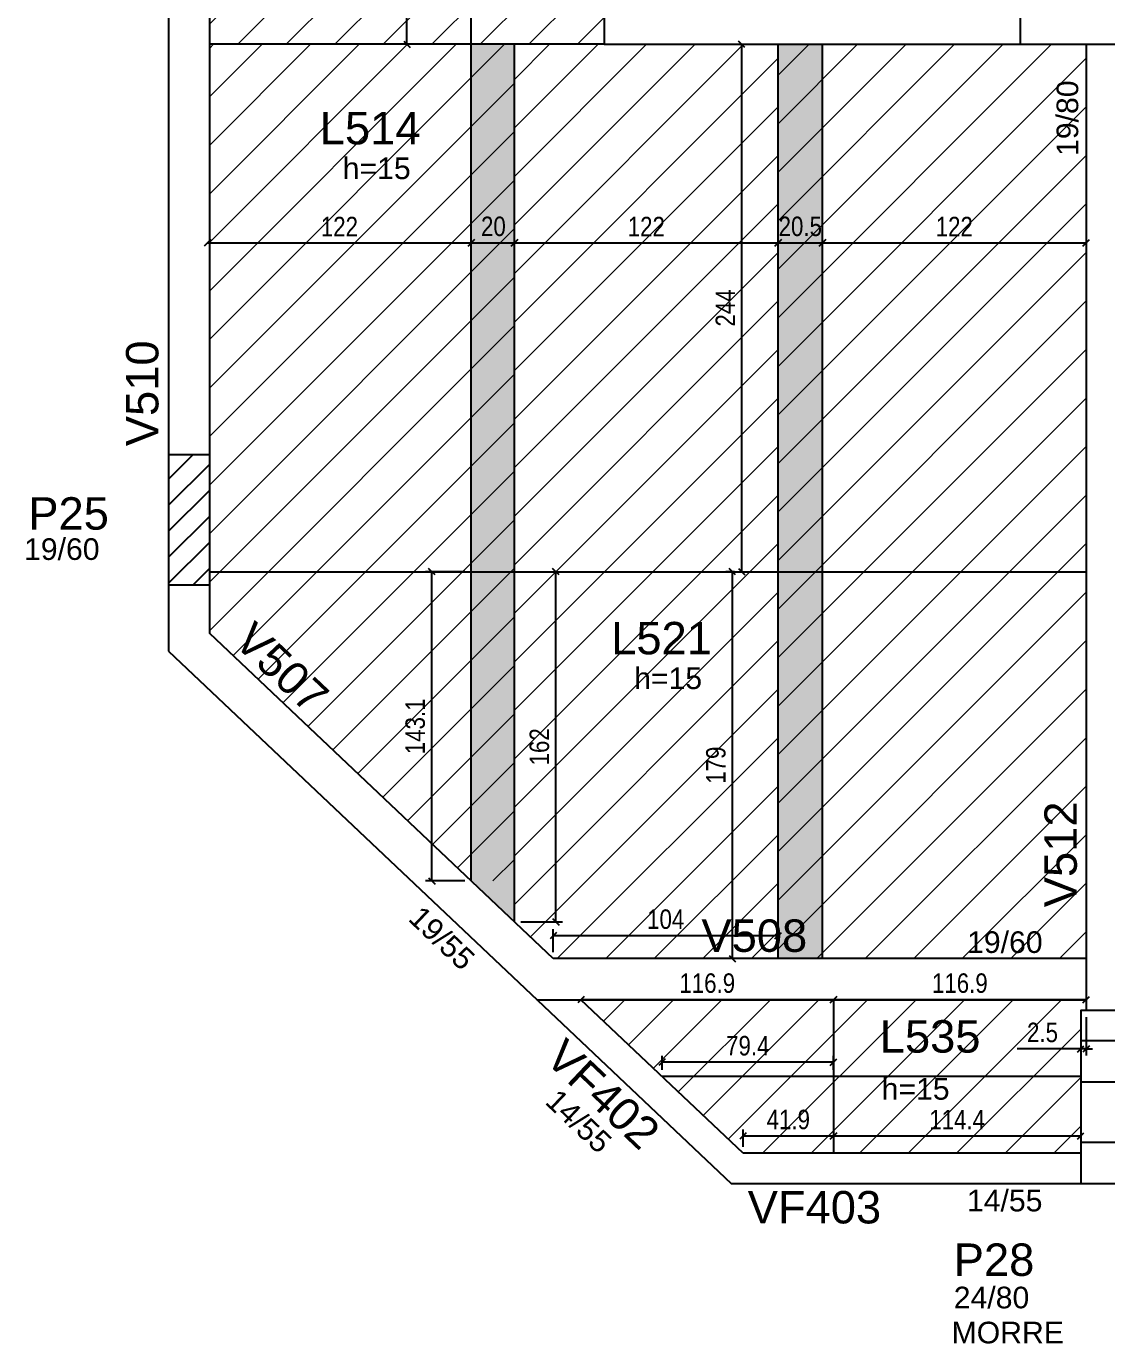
# Model space of a CAD drawing. Header units: millimetres. Extents: x 3536 to 7055, y 911 to 3688.
# Drawn here: x 3542 to 4042, y 2396 to 3005 of the extents above; entities that cross this region are included whole.
import ezdxf

# ---------------------------------------------------------------- set-up
doc = ezdxf.new("R2010")
doc.units = ezdxf.units.MM
for name, color, linetype in [('3', 3, 'Continuous'), ('4', 4, 'Continuous'), ('7', 7, 'Continuous'), ('COTA', 241, 'Continuous'), ('Painéis', 200, 'Continuous')]:
    doc.layers.add(name, color=color, linetype=linetype)
doc.layers.add('Hachura', color=251, linetype='Continuous', lineweight=9)
doc.layers.add('REAPROVEITAMENTO', color=251, linetype='Continuous', lineweight=9)
doc.styles.add('COTA TECNICA-50', font='techl___.ttf', dxfattribs={"height": 9})
doc.styles.get("Standard").update_dxf_attribs({"font": 'arial.ttf'})
doc.dimstyles.new('COTA PAINEL-50', dxfattribs={"dimtxt": 9, "dimasz": 3, "dimexe": 3, "dimexo": 3, "dimgap": 3, "dimtad": 1, "dimdec": 1, "dimzin": 12, "dimdsep": 46, "dimtxsty": 'COTA TECNICA-50', "dimblk1": 'OBLIQUE', "dimblk2": 'OBLIQUE', "dimsah": 1, "dimcen": 0.9, "dimclrd": 4, "dimclre": 4, "dimclrt": 240, "dimadec": 1, "dimazin": 3, "dimtfac": 1, "dimtdec": 1, "dimtmove": 0, "dimatfit": 3, "dimfxl": 1, "dimtolj": 1, "dimtzin": 12, "dimarcsym": 0})

# ---------------------------------------------------------------- blocks, each defined once
blk = doc.blocks.new('_Oblique')
at = {"color": 0, "linetype": 'ByBlock', "lineweight": -2}
blk.add_line((-0.5, -0.5), (0.5, 0.5), dxfattribs=at)
blk = doc.blocks.new('*D96')
at = {"layer": 'COTA', "color": 4, "lineweight": -2, "transparency": 16777216}
for p, q in [((3745.22, 2752.94), (3727.02, 2752.94)), ((3730.02, 2609.88), (3730.02, 2752.94)), ((3745.22, 2609.88), (3727.02, 2609.88))]:
    blk.add_line(p, q, dxfattribs=at)
at = {"layer": 'Defpoints', "color": 0, "transparency": 16777216}
for p in [(3730.02, 2752.94), (3748.22, 2752.94), (3748.22, 2609.88)]:
    blk.add_point(p, dxfattribs=at)
at = {"layer": 'COTA', "color": 4, "lineweight": -2, "transparency": 16777216, "xscale": 3, "yscale": 3, "zscale": 3}
for p, rotation in [((3730.02, 2752.94), 90), ((3730.02, 2609.88), 270)]:
    blk.add_blockref('_Oblique', p, dxfattribs=dict(at, rotation=rotation))
at = {"layer": 'COTA', "color": 240, "transparency": 16777216, "insert": (3722.33, 2681.41), "char_height": 9, "attachment_point": 5, "rotation": 90, "style": 'COTA TECNICA-50'}
blk.add_mtext('\\A1;143.1', dxfattribs=at)
blk = doc.blocks.new('*D97')
at = {"layer": 'COTA', "color": 4, "lineweight": -2, "transparency": 16777216}
blk.add_line((3626.22, 2905.06), (3748.22, 2905.06), dxfattribs=at)
at = {"layer": 'Defpoints', "color": 0, "transparency": 16777216}
for p in [(3626.22, 2905.06), (3748.22, 2905.06), (3748.22, 2905.06)]:
    blk.add_point(p, dxfattribs=at)
at = {"layer": 'COTA', "color": 4, "lineweight": -2, "transparency": 16777216, "xscale": 3, "yscale": 3, "zscale": 3, "rotation": 180}
blk.add_blockref('_Oblique', (3626.22, 2905.06), dxfattribs=at)
at = {"layer": 'COTA', "color": 4, "lineweight": -2, "transparency": 16777216, "xscale": 3, "yscale": 3, "zscale": 3}
blk.add_blockref('_Oblique', (3748.22, 2905.06), dxfattribs=at)
at = {"layer": 'COTA', "color": 240, "transparency": 16777216, "insert": (3687.22, 2912.62), "char_height": 9, "attachment_point": 5, "style": 'COTA TECNICA-50'}
blk.add_mtext('\\A1;122', dxfattribs=at)
blk = doc.blocks.new('*D98')
at = {"layer": 'COTA', "color": 4, "lineweight": -2, "transparency": 16777216}
blk.add_line((3748.22, 2905.06), (3768.22, 2905.06), dxfattribs=at)
at = {"layer": 'Defpoints', "color": 0, "transparency": 16777216}
for p in [(3748.22, 2905.06), (3768.22, 2905.06), (3768.22, 2905.06)]:
    blk.add_point(p, dxfattribs=at)
at = {"layer": 'COTA', "color": 4, "lineweight": -2, "transparency": 16777216, "xscale": 3, "yscale": 3, "zscale": 3, "rotation": 180}
blk.add_blockref('_Oblique', (3748.22, 2905.06), dxfattribs=at)
at = {"layer": 'COTA', "color": 4, "lineweight": -2, "transparency": 16777216, "xscale": 3, "yscale": 3, "zscale": 3}
blk.add_blockref('_Oblique', (3768.22, 2905.06), dxfattribs=at)
at = {"layer": 'COTA', "color": 240, "transparency": 16777216, "insert": (3758.47, 2912.66), "char_height": 9, "attachment_point": 5, "style": 'COTA TECNICA-50'}
blk.add_mtext('\\A1;20', dxfattribs=at)
blk = doc.blocks.new('*D99')
at = {"layer": 'COTA', "color": 4, "lineweight": -2, "transparency": 16777216}
blk.add_line((3768.22, 2905.06), (3890.22, 2905.06), dxfattribs=at)
at = {"layer": 'Defpoints', "color": 0, "transparency": 16777216}
for p in [(3768.22, 2905.06), (3890.22, 2905.06), (3890.22, 2905.06)]:
    blk.add_point(p, dxfattribs=at)
at = {"layer": 'COTA', "color": 4, "lineweight": -2, "transparency": 16777216, "xscale": 3, "yscale": 3, "zscale": 3, "rotation": 180}
blk.add_blockref('_Oblique', (3768.22, 2905.06), dxfattribs=at)
at = {"layer": 'COTA', "color": 4, "lineweight": -2, "transparency": 16777216, "xscale": 3, "yscale": 3, "zscale": 3}
blk.add_blockref('_Oblique', (3890.22, 2905.06), dxfattribs=at)
at = {"layer": 'COTA', "color": 240, "transparency": 16777216, "insert": (3829.22, 2912.62), "char_height": 9, "attachment_point": 5, "style": 'COTA TECNICA-50'}
blk.add_mtext('\\A1;122', dxfattribs=at)
blk = doc.blocks.new('*D100')
at = {"layer": 'COTA', "color": 4, "lineweight": -2, "transparency": 16777216}
blk.add_line((3890.22, 2905.06), (3910.73, 2905.06), dxfattribs=at)
at = {"layer": 'Defpoints', "color": 0, "transparency": 16777216}
for p in [(3890.22, 2905.06), (3910.73, 2905.06), (3910.73, 2905.06)]:
    blk.add_point(p, dxfattribs=at)
at = {"layer": 'COTA', "color": 4, "lineweight": -2, "transparency": 16777216, "xscale": 3, "yscale": 3, "zscale": 3, "rotation": 180}
blk.add_blockref('_Oblique', (3890.22, 2905.06), dxfattribs=at)
at = {"layer": 'COTA', "color": 4, "lineweight": -2, "transparency": 16777216, "xscale": 3, "yscale": 3, "zscale": 3}
blk.add_blockref('_Oblique', (3910.73, 2905.06), dxfattribs=at)
at = {"layer": 'COTA', "color": 240, "transparency": 16777216, "insert": (3900.47, 2912.66), "char_height": 9, "attachment_point": 5, "style": 'COTA TECNICA-50'}
blk.add_mtext('\\A1;20.5', dxfattribs=at)
blk = doc.blocks.new('*D101')
at = {"layer": 'COTA', "color": 4, "lineweight": -2, "transparency": 16777216}
blk.add_line((3910.73, 2905.06), (4032.72, 2905.06), dxfattribs=at)
at = {"layer": 'Defpoints', "color": 0, "transparency": 16777216}
for p in [(3910.73, 2905.06), (4032.72, 2905.06), (4032.72, 2905.06)]:
    blk.add_point(p, dxfattribs=at)
at = {"layer": 'COTA', "color": 4, "lineweight": -2, "transparency": 16777216, "xscale": 3, "yscale": 3, "zscale": 3, "rotation": 180}
blk.add_blockref('_Oblique', (3910.73, 2905.06), dxfattribs=at)
at = {"layer": 'COTA', "color": 4, "lineweight": -2, "transparency": 16777216, "xscale": 3, "yscale": 3, "zscale": 3}
blk.add_blockref('_Oblique', (4032.72, 2905.06), dxfattribs=at)
at = {"layer": 'COTA', "color": 240, "transparency": 16777216, "insert": (3971.72, 2912.62), "char_height": 9, "attachment_point": 5, "style": 'COTA TECNICA-50'}
blk.add_mtext('\\A1;122', dxfattribs=at)
blk = doc.blocks.new('*D246')
at = {"layer": 'COTA', "color": 4, "lineweight": -2, "transparency": 16777216}
for p, q in [((3870.02, 2752.94), (3866.05, 2752.94)), ((3869.05, 2573.94), (3869.05, 2752.94)), ((3874.35, 2573.94), (3866.05, 2573.94))]:
    blk.add_line(p, q, dxfattribs=at)
at = {"layer": 'Defpoints', "color": 0, "transparency": 16777216}
for p in [(3869.05, 2752.94), (3873.02, 2752.94), (3877.35, 2573.94)]:
    blk.add_point(p, dxfattribs=at)
at = {"layer": 'COTA', "color": 4, "lineweight": -2, "transparency": 16777216, "xscale": 3, "yscale": 3, "zscale": 3}
for p, rotation in [((3869.05, 2752.94), 90), ((3869.05, 2573.94), 270)]:
    blk.add_blockref('_Oblique', p, dxfattribs=dict(at, rotation=rotation))
at = {"layer": 'COTA', "color": 240, "transparency": 16777216, "insert": (3861.45, 2663.44), "char_height": 9, "attachment_point": 5, "rotation": 90, "style": 'COTA TECNICA-50'}
blk.add_mtext('\\A1;179', dxfattribs=at)
blk = doc.blocks.new('*D102')
at = {"layer": 'COTA', "color": 4, "lineweight": -2, "transparency": 16777216}
blk.add_line((3873.38, 2752.94), (3873.38, 2996.94), dxfattribs=at)
at = {"layer": 'Defpoints', "color": 0, "transparency": 16777216}
for p in [(3873.38, 2996.94), (3873.38, 2996.94), (3873.38, 2752.94)]:
    blk.add_point(p, dxfattribs=at)
at = {"layer": 'COTA', "color": 4, "lineweight": -2, "transparency": 16777216, "xscale": 3, "yscale": 3, "zscale": 3}
for p, rotation in [((3873.38, 2996.94), 90), ((3873.38, 2752.94), 270)]:
    blk.add_blockref('_Oblique', p, dxfattribs=dict(at, rotation=rotation))
at = {"layer": 'COTA', "color": 240, "transparency": 16777216, "insert": (3865.81, 2874.94), "char_height": 9, "attachment_point": 5, "rotation": 90, "style": 'COTA TECNICA-50'}
blk.add_mtext('\\A1;244', dxfattribs=at)
blk = doc.blocks.new('*D247')
at = {"layer": 'COTA', "color": 4, "lineweight": -2, "transparency": 16777216}
for p, q in [((3718.47, 2996.94), (3718.47, 3167.94)), ((3721.22, 3167.94), (3721.47, 3167.94))]:
    blk.add_line(p, q, dxfattribs=at)
at = {"layer": 'Defpoints', "color": 0, "transparency": 16777216}
for p in [(3718.22, 3167.94), (3718.47, 3167.94), (3718.47, 2996.94)]:
    blk.add_point(p, dxfattribs=at)
at = {"layer": 'COTA', "color": 4, "lineweight": -2, "transparency": 16777216, "xscale": 3, "yscale": 3, "zscale": 3}
for p, rotation in [((3718.47, 3167.94), 90), ((3718.47, 2996.94), 270)]:
    blk.add_blockref('_Oblique', p, dxfattribs=dict(at, rotation=rotation))
at = {"layer": 'COTA', "color": 240, "transparency": 16777216, "insert": (3710.9, 3082.44), "char_height": 9, "attachment_point": 5, "rotation": 90, "style": 'COTA TECNICA-50'}
blk.add_mtext('\\A1;171', dxfattribs=at)
blk = doc.blocks.new('*D248')
at = {"layer": 'COTA', "color": 4, "lineweight": -2, "transparency": 16777216}
for p, q in [((3786.18, 2576.94), (3786.18, 2587.56)), ((3890.22, 2584.56), (3786.18, 2584.56)), ((3890.22, 2576.94), (3890.22, 2587.56))]:
    blk.add_line(p, q, dxfattribs=at)
at = {"layer": 'Defpoints', "color": 0, "transparency": 16777216}
for p in [(3786.18, 2584.56), (3786.18, 2573.94), (3890.22, 2573.94)]:
    blk.add_point(p, dxfattribs=at)
at = {"layer": 'COTA', "color": 4, "lineweight": -2, "transparency": 16777216, "xscale": 3, "yscale": 3, "zscale": 3, "rotation": 180}
blk.add_blockref('_Oblique', (3786.18, 2584.56), dxfattribs=at)
at = {"layer": 'COTA', "color": 4, "lineweight": -2, "transparency": 16777216, "xscale": 3, "yscale": 3, "zscale": 3}
blk.add_blockref('_Oblique', (3890.22, 2584.56), dxfattribs=at)
at = {"layer": 'COTA', "color": 240, "transparency": 16777216, "insert": (3838.2, 2592.15), "char_height": 9, "attachment_point": 5, "style": 'COTA TECNICA-50'}
blk.add_mtext('\\A1;104', dxfattribs=at)
blk = doc.blocks.new('*D249')
at = {"layer": 'COTA', "color": 4, "lineweight": -2, "transparency": 16777216}
for p, q in [((3771.22, 2752.94), (3790.37, 2752.94)), ((3787.37, 2590.95), (3787.37, 2752.94)), ((3771.22, 2590.95), (3790.37, 2590.95))]:
    blk.add_line(p, q, dxfattribs=at)
at = {"layer": 'Defpoints', "color": 0, "transparency": 16777216}
for p in [(3768.22, 2752.94), (3787.37, 2752.94), (3768.22, 2590.95)]:
    blk.add_point(p, dxfattribs=at)
at = {"layer": 'COTA', "color": 4, "lineweight": -2, "transparency": 16777216, "xscale": 3, "yscale": 3, "zscale": 3}
for p, rotation in [((3787.37, 2752.94), 90), ((3787.37, 2590.95), 270)]:
    blk.add_blockref('_Oblique', p, dxfattribs=dict(at, rotation=rotation))
at = {"layer": 'COTA', "color": 240, "transparency": 16777216, "insert": (3779.78, 2671.94), "char_height": 9, "attachment_point": 5, "rotation": 90, "style": 'COTA TECNICA-50'}
blk.add_mtext('\\A1;162', dxfattribs=at)
blk = doc.blocks.new('*D104')
at = {"layer": 'COTA', "color": 4, "lineweight": -2, "transparency": 16777216}
for p, q in [((4030.22, 2546.94), (4030.22, 2529.15)), ((4032.72, 2546.94), (4032.72, 2529.15)), ((4030.22, 2532.15), (4000.86, 2532.15)), ((4032.72, 2532.15), (4030.22, 2532.15)), ((4032.72, 2532.15), (4035.72, 2532.15))]:
    blk.add_line(p, q, dxfattribs=at)
at = {"layer": 'Defpoints', "color": 0, "transparency": 16777216}
for p in [(4030.22, 2549.94), (4032.72, 2549.94), (4030.22, 2532.15)]:
    blk.add_point(p, dxfattribs=at)
at = {"layer": 'COTA', "color": 4, "lineweight": -2, "transparency": 16777216, "xscale": 3, "yscale": 3, "zscale": 3}
blk.add_blockref('_Oblique', (4030.22, 2532.15), dxfattribs=at)
at = {"layer": 'COTA', "color": 4, "lineweight": -2, "transparency": 16777216, "xscale": 3, "yscale": 3, "zscale": 3, "rotation": 180}
blk.add_blockref('_Oblique', (4032.72, 2532.15), dxfattribs=at)
at = {"layer": 'COTA', "color": 240, "transparency": 16777216, "insert": (4012.54, 2539.75), "char_height": 9, "attachment_point": 5, "style": 'COTA TECNICA-50'}
blk.add_mtext('\\A1;2.5', dxfattribs=at)
blk = doc.blocks.new('*D250')
at = {"layer": 'COTA', "color": 4, "lineweight": -2, "transparency": 16777216}
blk.add_line((4032.72, 2554.94), (3915.85, 2554.94), dxfattribs=at)
at = {"layer": 'Defpoints', "color": 0, "transparency": 16777216}
for p in [(3915.85, 2554.94), (3915.85, 2554.94), (4032.72, 2554.94)]:
    blk.add_point(p, dxfattribs=at)
at = {"layer": 'COTA', "color": 4, "lineweight": -2, "transparency": 16777216, "xscale": 3, "yscale": 3, "zscale": 3, "rotation": 180}
blk.add_blockref('_Oblique', (3915.85, 2554.94), dxfattribs=at)
at = {"layer": 'COTA', "color": 4, "lineweight": -2, "transparency": 16777216, "xscale": 3, "yscale": 3, "zscale": 3}
blk.add_blockref('_Oblique', (4032.72, 2554.94), dxfattribs=at)
at = {"layer": 'COTA', "color": 240, "transparency": 16777216, "insert": (3974.29, 2562.56), "char_height": 9, "attachment_point": 5, "style": 'COTA TECNICA-50'}
blk.add_mtext('\\A1;116.9', dxfattribs=at)
blk = doc.blocks.new('*D105')
at = {"layer": 'COTA', "color": 4, "lineweight": -2, "transparency": 16777216}
blk.add_line((3915.85, 2554.94), (3798.98, 2554.94), dxfattribs=at)
at = {"layer": 'Defpoints', "color": 0, "transparency": 16777216}
for p in [(3798.98, 2554.94), (3798.98, 2554.94), (3915.85, 2554.94)]:
    blk.add_point(p, dxfattribs=at)
at = {"layer": 'COTA', "color": 4, "lineweight": -2, "transparency": 16777216, "xscale": 3, "yscale": 3, "zscale": 3, "rotation": 180}
blk.add_blockref('_Oblique', (3798.98, 2554.94), dxfattribs=at)
at = {"layer": 'COTA', "color": 4, "lineweight": -2, "transparency": 16777216, "xscale": 3, "yscale": 3, "zscale": 3}
blk.add_blockref('_Oblique', (3915.85, 2554.94), dxfattribs=at)
at = {"layer": 'COTA', "color": 240, "transparency": 16777216, "insert": (3857.42, 2562.56), "char_height": 9, "attachment_point": 5, "style": 'COTA TECNICA-50'}
blk.add_mtext('\\A1;116.9', dxfattribs=at)
blk = doc.blocks.new('*D106')
at = {"layer": 'COTA', "color": 4, "lineweight": -2, "transparency": 16777216}
blk.add_line((4030.22, 2491.89), (3915.85, 2491.89), dxfattribs=at)
at = {"layer": 'Defpoints', "color": 0, "transparency": 16777216}
for p in [(3915.85, 2491.89), (3915.85, 2491.89), (4030.22, 2491.89)]:
    blk.add_point(p, dxfattribs=at)
at = {"layer": 'COTA', "color": 4, "lineweight": -2, "transparency": 16777216, "xscale": 3, "yscale": 3, "zscale": 3, "rotation": 180}
blk.add_blockref('_Oblique', (3915.85, 2491.89), dxfattribs=at)
at = {"layer": 'COTA', "color": 4, "lineweight": -2, "transparency": 16777216, "xscale": 3, "yscale": 3, "zscale": 3}
blk.add_blockref('_Oblique', (4030.22, 2491.89), dxfattribs=at)
at = {"layer": 'COTA', "color": 240, "transparency": 16777216, "insert": (3973.04, 2499.46), "char_height": 9, "attachment_point": 5, "style": 'COTA TECNICA-50'}
blk.add_mtext('\\A1;114.4', dxfattribs=at)
blk = doc.blocks.new('*D107')
at = {"layer": 'COTA', "color": 4, "lineweight": -2, "transparency": 16777216}
for p, q in [((3873.99, 2486.94), (3873.99, 2494.89)), ((3915.85, 2491.89), (3873.99, 2491.89))]:
    blk.add_line(p, q, dxfattribs=at)
at = {"layer": 'Defpoints', "color": 0, "transparency": 16777216}
for p in [(3873.99, 2491.89), (3915.85, 2491.89), (3873.99, 2483.94)]:
    blk.add_point(p, dxfattribs=at)
at = {"layer": 'COTA', "color": 4, "lineweight": -2, "transparency": 16777216, "xscale": 3, "yscale": 3, "zscale": 3, "rotation": 180}
blk.add_blockref('_Oblique', (3873.99, 2491.89), dxfattribs=at)
at = {"layer": 'COTA', "color": 4, "lineweight": -2, "transparency": 16777216, "xscale": 3, "yscale": 3, "zscale": 3}
blk.add_blockref('_Oblique', (3915.85, 2491.89), dxfattribs=at)
at = {"layer": 'COTA', "color": 240, "transparency": 16777216, "insert": (3894.92, 2499.48), "char_height": 9, "attachment_point": 5, "style": 'COTA TECNICA-50'}
blk.add_mtext('\\A1;41.9', dxfattribs=at)
blk = doc.blocks.new('*D251')
at = {"layer": 'COTA', "color": 4, "lineweight": -2, "transparency": 16777216}
for p, q in [((3836.49, 2522.44), (3836.49, 2529.02)), ((3915.85, 2526.02), (3836.49, 2526.02)), ((3915.85, 2522.44), (3915.85, 2529.02))]:
    blk.add_line(p, q, dxfattribs=at)
at = {"layer": 'Defpoints', "color": 0, "transparency": 16777216}
for p in [(3836.49, 2526.02), (3836.49, 2519.44), (3915.85, 2519.44)]:
    blk.add_point(p, dxfattribs=at)
at = {"layer": 'COTA', "color": 4, "lineweight": -2, "transparency": 16777216, "xscale": 3, "yscale": 3, "zscale": 3, "rotation": 180}
blk.add_blockref('_Oblique', (3836.49, 2526.02), dxfattribs=at)
at = {"layer": 'COTA', "color": 4, "lineweight": -2, "transparency": 16777216, "xscale": 3, "yscale": 3, "zscale": 3}
blk.add_blockref('_Oblique', (3915.85, 2526.02), dxfattribs=at)
at = {"layer": 'COTA', "color": 240, "transparency": 16777216, "insert": (3876.17, 2533.61), "char_height": 9, "attachment_point": 5, "style": 'COTA TECNICA-50'}
blk.add_mtext('\\A1;79.4', dxfattribs=at)

msp = doc.modelspace()

# ---------------------------------------------------------------- hatches: boundary and pattern name
at = {"layer": 'Hachura', "linetype": 'ByBlock'}
h = msp.add_hatch(color=256, dxfattribs=at)
h.dxf.hatch_style = 1
h.paths.add_polyline_path([(3748.22, 2609.88), (3768.22, 2590.95), (3768.22, 2996.94), (3748.22, 2996.94)])
h = msp.add_hatch(color=256, dxfattribs=at)
h.dxf.hatch_style = 1
h.paths.add_polyline_path([(3890.22, 2573.94), (3910.72, 2573.94), (3910.72, 2996.94), (3890.22, 2996.94)])
at = {"layer": 'REAPROVEITAMENTO', "linetype": 'ByBlock'}
h = msp.add_hatch(dxfattribs=at)
h.set_pattern_fill('ANSI31', color=256, scale=5, style=2)
h.set_pattern_definition([(45, (-2850.029, 1243.824), (-11.22532, 11.22532), [])])
h.paths.add_polyline_path([(3809.73, 2996.94), (3627.22, 2996.94), (3627.22, 3167.94), (3809.73, 3167.94)])
h = msp.add_hatch(dxfattribs=at)
h.set_pattern_fill('ANSI31', color=256, scale=5, style=2)
h.set_pattern_definition([(45, (-2911.529, 856.758), (-11.22532, 11.22532), [])])
h.paths.add_polyline_path([(3627.22, 2996.94), (3627.22, 2724.41), (3748.22, 2609.88), (3768.22, 2609.88), (3768.22, 2996.94)])
h = msp.add_hatch(dxfattribs=at)
h.set_pattern_fill('ANSI31', color=256, scale=5, style=2)
h.set_pattern_definition([(45, (-2769.529, 820.824), (-11.22532, 11.22532), [])])
h.paths.add_polyline_path([(3768.23, 2590.94), (3786.18, 2573.94), (3890.23, 2573.94), (3890.23, 2996.94), (3768.23, 2996.94)])
h = msp.add_hatch(dxfattribs=at)
h.set_pattern_fill('ANSI31', color=256, scale=5, style=2)
h.set_pattern_definition([(45, (-2627.029, 820.824), (-11.22532, 11.22532), [])])
h.paths.add_polyline_path([(4032.73, 2573.94), (3890.22, 2573.94), (3890.22, 2996.94), (4032.73, 2996.94)])
h = msp.add_hatch(dxfattribs=at)
h.set_pattern_fill('ANSI31', color=256, scale=5, style=2)
h.set_pattern_definition([(45, (-2802.038, 378.824), (-11.22532, 11.22532), [])])
h.paths.add_polyline_path([(3798.98, 2554.94), (3873.99, 2483.94), (4030.22, 2483.94), (4030.22, 2549.94), (4032.72, 2549.94), (4032.72, 2554.94)])

# ---------------------------------------------------------------- linework, layer by layer
at = {"layer": '3', "linetype": 'Continuous', "ltscale": 15}
for p, q in [((3608.22, 2795.77), (3619.39, 2806.94)), ((3608.22, 2783.75), (3627.22, 2802.75)), ((3608.22, 2771.73), (3627.22, 2790.73)), ((3608.22, 2759.71), (3627.22, 2778.71)), ((3608.22, 2747.68), (3627.22, 2766.68)), ((3619.5, 2746.94), (3627.22, 2754.66))]:
    msp.add_line(p, q, dxfattribs=at)
at = {"layer": '3', "linetype": 'Continuous'}
for points in [[(3809.72, 3167.94), (3809.72, 2996.94)], [(3608.22, 3126.94), (3608.22, 2806.94)], [(3627.22, 2806.94), (3627.22, 3126.94)], [(3809.72, 2996.94), (4002.22, 2996.94)], [(4032.72, 2996.94), (4032.72, 2554.94)], [(3608.22, 2746.94), (3608.22, 2716.23)], [(3627.22, 2724.41), (3627.22, 2746.94)], [(3786.18, 2573.94), (3627.22, 2724.41)], [(3608.22, 2716.23), (3775.87, 2557.54)], [(4032.72, 2573.94), (3786.18, 2573.94)], [(3775.87, 2557.54), (3868.42, 2469.94)], [(3778.62, 2554.94), (4032.72, 2554.94)], [(3873.99, 2483.94), (3798.98, 2554.94)], [(4032.72, 2554.94), (4032.72, 2549.94)], [(4030.22, 2483.94), (3873.99, 2483.94)], [(3868.42, 2469.94), (4030.22, 2469.94)]]:
    msp.add_lwpolyline(points, dxfattribs=at)
at = {"layer": '7', "linetype": 'Continuous'}
for points in [[(4002.22, 2996.94), (4082.22, 2996.94), (4082.22, 3015.94), (4002.22, 3015.94), (4002.22, 2996.94)], [(3608.22, 2746.94), (3627.22, 2746.94), (3627.22, 2806.94), (3608.22, 2806.94), (3608.22, 2746.94)], [(4030.22, 2469.94), (4054.22, 2469.94), (4054.22, 2549.94), (4030.22, 2549.94), (4030.22, 2469.94)], [(4030.22, 2516.94), (4054.22, 2516.94), (4054.22, 2535.94), (4030.22, 2535.94), (4030.22, 2516.94)], [(4030.22, 2469.94), (4054.22, 2469.94), (4054.22, 2488.94), (4030.22, 2488.94), (4030.22, 2469.94)]]:
    msp.add_lwpolyline(points, dxfattribs=at)
at = {"layer": 'Painéis'}
for p, q in [((3748.22, 2609.88), (3748.22, 3167.94)), ((3809.72, 2996.94), (3627.22, 2996.94)), ((3768.22, 2590.95), (3768.22, 2996.94)), ((3890.22, 2573.94), (3890.22, 2996.94)), ((3910.72, 2573.94), (3910.72, 2996.94)), ((3627.22, 2752.94), (4032.72, 2752.94)), ((3915.85, 2554.94), (3915.85, 2483.94)), ((4030.22, 2519.44), (3836.49, 2519.44))]:
    msp.add_line(p, q, dxfattribs=at)

# ---------------------------------------------------------------- texts
at = {"layer": '3', "linetype": 'Continuous'}
for s, rotation, p in [('19/80', 90, (4029.06, 2945.27)), ('19/55', 316.572, (3718.56, 2591.88)), ('14/55', 316.572, (3781.87, 2507.17))]:
    msp.add_text(s, height=10, rotation=rotation, dxfattribs=at).set_placement(p)
for s, p in [('h=15', (3688.74, 2934.57)), ('19/60', (3541.3, 2758.4)), ('h=15', (3823.58, 2698.65)), ('19/60', (3977.64, 2576.58)), ('h=15', (3938.09, 2508.69)), ('14/55', (3977.56, 2457.02)), ('24/80', (3971.47, 2412.18)), ('MORRE', (3970.46, 2395.97))]:
    msp.add_text(s, height=10, dxfattribs=at).set_placement(p)
at = {"layer": '4', "linetype": 'Continuous'}
for s, p in [('L514', (3678.13, 2950.64)), ('P25', (3543.29, 2772.4)), ('L521', (3812.97, 2714.72)), ('V508', (3854.73, 2577.08)), ('L535', (3937.23, 2530.46)), ('VF403', (3876.14, 2451.44)), ('P28', (3971.47, 2427.18))]:
    msp.add_text(s, height=15, dxfattribs=at).set_placement(p)
for s, rotation, p in [('V510', 90, (3603.48, 2811.01)), ('V507', 316.572, (3637.63, 2719.89)), ('V512', 90, (4028.42, 2597.72)), ('VF402', 316.573, (3781.62, 2527.03))]:
    msp.add_text(s, height=15, rotation=rotation, dxfattribs=at).set_placement(p)

# ---------------------------------------------------------------- dimensions: what is measured, and where the dimension line sits
at = {"layer": 'COTA'}
for base, p1, p2, picture, middle in [((3718.47, 3167.94), (3718.47, 2996.94), (3718.22, 3167.94), '*D247', (3710.9, 3082.44)), ((3873.38, 2996.94), (3873.38, 2752.94), (3873.38, 2996.94), '*D102', (3865.81, 2874.94)), ((3730.02, 2752.94), (3748.22, 2609.88), (3748.22, 2752.94), '*D96', (3722.33, 2681.41)), ((3787.37, 2752.94), (3768.22, 2590.95), (3768.22, 2752.94), '*D249', (3779.78, 2671.94)), ((3869.05, 2752.94), (3877.35, 2573.94), (3873.02, 2752.94), '*D246', (3861.45, 2663.44))]:
    dim = msp.add_linear_dim(base=base, p1=p1, p2=p2, angle=90, dimstyle='COTA PAINEL-50', dxfattribs=at)
    dim.commit()
    dim.dimension.update_dxf_attribs({"geometry": picture, "text_midpoint": middle})
for base, p1, p2, picture, middle in [((3748.22, 2905.06), (3626.22, 2905.06), (3748.22, 2905.06), '*D97', (3687.22, 2912.62)), ((3890.22, 2905.06), (3768.22, 2905.06), (3890.22, 2905.06), '*D99', (3829.22, 2912.62)), ((4032.72, 2905.06), (3910.73, 2905.06), (4032.72, 2905.06), '*D101', (3971.72, 2912.62))]:
    dim = msp.add_linear_dim(base=base, p1=p1, p2=p2, dimstyle='COTA PAINEL-50', override={"dimtmove": 1}, dxfattribs=at)
    dim.commit()
    dim.dimension.update_dxf_attribs({"geometry": picture, "text_midpoint": middle})
for base, p1, p2, picture, middle in [((3768.22, 2905.06), (3748.22, 2905.06), (3768.22, 2905.06), '*D98', (3758.47, 2905.06)), ((3910.73, 2905.06), (3890.22, 2905.06), (3910.73, 2905.06), '*D100', (3900.47, 2905.06))]:
    dim = msp.add_linear_dim(base=base, p1=p1, p2=p2, dimstyle='COTA PAINEL-50', override={"dimtmove": 1}, dxfattribs=at)
    dim.commit()
    dim.dimension.update_dxf_attribs({"geometry": picture, "text_midpoint": middle, "dimtype": 160})
for base, p1, p2, picture, middle in [((3786.18, 2584.56), (3890.22, 2573.94), (3786.18, 2573.94), '*D248', (3838.2, 2592.15)), ((3798.98, 2554.94), (3915.85, 2554.94), (3798.98, 2554.94), '*D105', (3857.42, 2562.56)), ((3915.85, 2554.94), (4032.72, 2554.94), (3915.85, 2554.94), '*D250', (3974.29, 2562.56)), ((4030.22, 2532.15), (4032.72, 2549.94), (4030.22, 2549.94), '*D104', (4012.54, 2539.75)), ((3836.49, 2526.02), (3915.85, 2519.44), (3836.49, 2519.44), '*D251', (3876.17, 2533.61)), ((3873.99, 2491.89), (3915.85, 2491.89), (3873.99, 2483.94), '*D107', (3894.92, 2499.48)), ((3915.85, 2491.89), (4030.22, 2491.89), (3915.85, 2491.89), '*D106', (3973.04, 2499.46))]:
    dim = msp.add_linear_dim(base=base, p1=p1, p2=p2, dimstyle='COTA PAINEL-50', dxfattribs=at)
    dim.commit()
    dim.dimension.update_dxf_attribs({"geometry": picture, "text_midpoint": middle})

doc.saveas('drawing.dxf')
